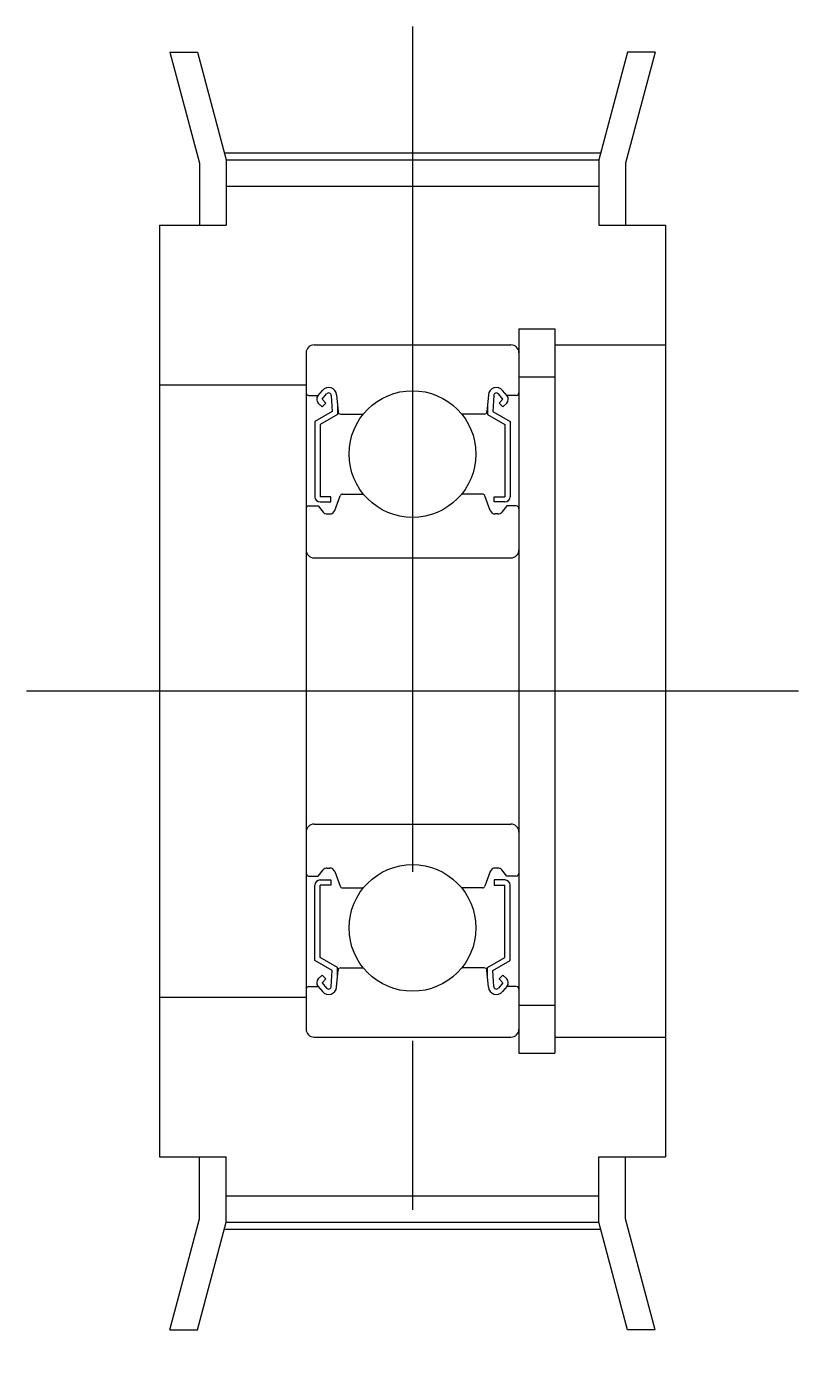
# Model space of a CAD drawing. Extents: x 10 to 154, y 10 to 113.
# Drawn here: x 125.23 to 154.23, y 62.69 to 112.61 of the extents above; entities outside this region: 2.
import ezdxf

# ---------------------------------------------------------------- set-up
doc = ezdxf.new("R2010")
doc.units = 0
doc.linetypes.add('CENTER', pattern=[50.8, 31.75, -6.35, 6.35, -6.35])
doc.layers.get('0').update_dxf_attribs({"linetype": 'CONTINUOUS'})
doc.layers.add('CENTER', color=1, linetype='CENTER')
doc.styles.get("Standard").update_dxf_attribs({"font": 'txt', "bigfont": 'BIGFONT'})

msp = doc.modelspace()

# ---------------------------------------------------------------- linework, layer by layer
at = {"color": 7, "linetype": 'CONTINUOUS'}
for p, q in [((130.608, 111.65), (131.726, 107.478)), ((130.608, 111.65), (131.643, 111.65)), ((131.643, 111.65), (132.726, 107.61)), ((147.808, 111.65), (146.726, 107.61)), ((148.843, 111.65), (147.726, 107.478)), ((148.843, 111.65), (147.808, 111.65)), ((131.726, 107.478), (131.726, 105.15)), ((132.726, 107.61), (146.726, 107.61)), ((132.726, 107.61), (132.726, 105.15)), ((146.726, 107.61), (146.726, 105.15)), ((147.726, 107.478), (147.726, 105.15)), ((132.726, 106.61), (146.726, 106.61)), ((130.226, 105.15), (130.226, 70.15)), ((130.226, 105.15), (132.726, 105.15)), ((146.726, 105.15), (149.226, 105.15)), ((149.226, 105.15), (149.226, 70.15)), ((143.726, 101.25), (145.076, 101.25)), ((143.726, 101.25), (143.726, 74.05)), ((145.076, 101.25), (145.076, 74.05)), ((135.726, 100.35), (135.726, 74.95)), ((136.026, 100.65), (143.426, 100.65)), ((143.726, 100.35), (143.726, 74.95)), ((145.076, 100.65), (149.226, 100.65)), ((143.726, 99.45), (145.076, 99.45)), ((130.226, 99.15), (135.726, 99.15)), ((136.174, 98.736), (136.345, 98.94)), ((143.277, 98.736), (143.106, 98.94)), ((135.826, 98.75), (136.186, 98.75)), ((136.328, 98.325), (136.186, 98.466)), ((136.328, 98.608), (136.498, 98.81)), ((136.469, 98.467), (136.328, 98.608)), ((136.328, 98.325), (136.469, 98.467)), ((136.674, 98.751), (136.707, 98.151)), ((136.874, 98.774), (136.928, 98.141)), ((136.907, 98.396), (136.907, 98.035)), ((142.577, 98.774), (142.523, 98.141)), ((142.545, 98.396), (142.545, 98.035)), ((142.777, 98.751), (142.745, 98.151)), ((143.124, 98.608), (142.953, 98.81)), ((142.983, 98.467), (143.124, 98.608)), ((143.124, 98.325), (142.983, 98.467)), ((143.124, 98.325), (143.265, 98.466)), ((143.626, 98.75), (143.266, 98.75)), ((136.707, 98.151), (136.057, 97.775)), ((136.907, 98.035), (136.257, 97.66)), ((137.028, 98.05), (137.876, 98.05)), ((142.423, 98.05), (141.575, 98.05)), ((142.545, 98.035), (143.195, 97.66)), ((142.745, 98.151), (143.395, 97.775)), ((136.057, 97.775), (136.057, 94.95)), ((136.257, 97.66), (136.257, 94.95)), ((143.195, 97.66), (143.195, 94.95)), ((143.395, 97.775), (143.395, 94.95)), ((136.657, 94.95), (136.257, 94.95)), ((136.657, 94.75), (136.657, 94.95)), ((136.804, 94.431), (137.006, 94.984)), ((137.1, 95.05), (137.876, 95.05)), ((142.351, 95.05), (141.575, 95.05)), ((142.647, 94.431), (142.445, 94.984)), ((142.795, 94.95), (143.195, 94.95)), ((142.795, 94.75), (142.795, 94.95)), ((135.826, 94.6), (136.176, 94.6)), ((136.176, 94.6), (136.367, 94.371)), ((136.257, 94.75), (136.657, 94.75)), ((143.195, 94.75), (142.795, 94.75)), ((143.276, 94.6), (143.084, 94.371)), ((143.626, 94.6), (143.276, 94.6)), ((145.076, 94.45), (145.076, 94.45)), ((136.52, 94.3), (136.616, 94.3)), ((142.931, 94.3), (142.835, 94.3)), ((136.026, 92.65), (143.426, 92.65)), ((145.076, 87.65), (145.076, 87.65)), ((136.026, 82.65), (143.426, 82.65)), ((136.176, 80.7), (136.367, 80.928)), ((136.52, 81), (136.616, 81)), ((142.931, 81), (142.835, 81)), ((143.276, 80.7), (143.084, 80.928)), ((135.826, 80.7), (136.176, 80.7)), ((136.257, 80.55), (136.657, 80.55)), ((136.657, 80.55), (136.657, 80.35)), ((136.804, 80.868), (137.006, 80.316)), ((142.647, 80.868), (142.445, 80.316)), ((143.195, 80.55), (142.795, 80.55)), ((142.795, 80.55), (142.795, 80.35)), ((143.626, 80.7), (143.276, 80.7)), ((136.057, 77.525), (136.057, 80.35)), ((136.657, 80.35), (136.257, 80.35)), ((136.257, 77.64), (136.257, 80.35)), ((137.1, 80.25), (137.876, 80.25)), ((142.351, 80.25), (141.575, 80.25)), ((142.795, 80.35), (143.195, 80.35)), ((143.195, 77.64), (143.195, 80.35)), ((143.395, 77.525), (143.395, 80.35)), ((136.707, 77.149), (136.057, 77.525)), ((136.907, 77.265), (136.257, 77.64)), ((142.545, 77.265), (143.195, 77.64)), ((142.745, 77.149), (143.395, 77.525)), ((136.328, 76.975), (136.186, 76.833)), ((136.328, 76.975), (136.469, 76.833)), ((136.674, 76.548), (136.707, 77.149)), ((136.874, 76.526), (136.928, 77.158)), ((136.907, 76.904), (136.907, 77.265)), ((137.028, 77.25), (137.876, 77.25)), ((142.423, 77.25), (141.575, 77.25)), ((142.577, 76.526), (142.523, 77.158)), ((142.545, 76.904), (142.545, 77.265)), ((142.777, 76.548), (142.745, 77.149)), ((143.124, 76.975), (142.983, 76.833)), ((143.124, 76.975), (143.265, 76.833)), ((135.826, 76.55), (136.186, 76.55)), ((136.174, 76.564), (136.345, 76.359)), ((136.469, 76.833), (136.328, 76.692)), ((136.328, 76.692), (136.498, 76.49)), ((143.124, 76.692), (142.953, 76.49)), ((142.983, 76.833), (143.124, 76.692)), ((143.277, 76.564), (143.106, 76.359)), ((143.626, 76.55), (143.266, 76.55)), ((130.226, 76.15), (135.726, 76.15)), ((143.726, 75.85), (145.076, 75.85)), ((136.026, 74.65), (143.426, 74.65)), ((145.076, 74.65), (149.226, 74.65)), ((143.726, 74.05), (145.076, 74.05)), ((130.226, 70.15), (132.726, 70.15)), ((131.726, 67.821), (131.726, 70.15)), ((132.726, 67.69), (132.726, 70.15)), ((146.726, 70.15), (149.226, 70.15)), ((146.726, 67.69), (146.726, 70.15)), ((147.726, 67.821), (147.726, 70.15)), ((132.726, 68.69), (146.726, 68.69)), ((130.608, 63.65), (131.726, 67.821)), ((131.643, 63.65), (132.726, 67.69)), ((132.726, 67.69), (146.726, 67.69)), ((147.808, 63.65), (146.726, 67.69)), ((148.843, 63.65), (147.726, 67.821)), ((130.608, 63.65), (131.643, 63.65)), ((148.843, 63.65), (147.808, 63.65))]:
    msp.add_line(p, q, dxfattribs=at)
for centre in [(139.726, 96.55), (139.726, 78.75)]:
    msp.add_circle(centre, 2.381, dxfattribs=at)
for centre, radius, start, end in [((136.026, 100.35), 0.3, 90, 180), ((143.426, 100.35), 0.3, 0, 90), ((135.826, 98.85), 0.1, 180, 270), ((136.575, 98.748), 0.3, 4.9354, 140.137), ((136.574, 98.746), 0.1, 3.1017, 139.9503), ((142.876, 98.748), 0.3, 39.863, 175.0646), ((142.877, 98.746), 0.1, 40.0497, 176.8983), ((143.626, 98.85), 0.1, 270, 0), ((136.327, 98.608), 0.2, 140.137, 225.002), ((143.124, 98.608), 0.2, 314.998, 39.863), ((137.028, 98.15), 0.1, 184.9354, 270), ((142.423, 98.15), 0.1, 270, 355.0646), ((136.257, 94.95), 0.2, 180, 270), ((137.1, 94.95), 0.1, 90, 159.9916), ((142.351, 94.95), 0.1, 20.0084, 90), ((143.195, 94.95), 0.2, 270, 0), ((135.826, 94.5), 0.1, 90, 180.8103), ((136.52, 94.5), 0.2, 219.9762, 270), ((136.616, 94.5), 0.2, 270, 339.9916), ((142.835, 94.5), 0.2, 200.0084, 270), ((142.931, 94.5), 0.2, 270, 320.0238), ((143.626, 94.5), 0.1, 359.1897, 90), ((136.026, 92.95), 0.3, 180, 270), ((143.426, 92.95), 0.3, 270, 0), ((136.026, 82.35), 0.3, 90, 180), ((143.426, 82.35), 0.3, 0, 90), ((136.52, 80.8), 0.2, 90, 140.0238), ((136.616, 80.8), 0.2, 20.0084, 90), ((142.835, 80.8), 0.2, 90, 159.9916), ((142.931, 80.8), 0.2, 39.9762, 90), ((135.826, 80.8), 0.1, 179.1897, 270), ((136.257, 80.35), 0.2, 90, 180), ((143.195, 80.35), 0.2, 0, 90), ((143.626, 80.8), 0.1, 270, 0.8103), ((137.1, 80.35), 0.1, 200.0084, 270), ((142.351, 80.35), 0.1, 270, 339.9916), ((137.028, 77.15), 0.1, 90, 175.0646), ((142.423, 77.15), 0.1, 4.9354, 90), ((135.826, 76.45), 0.1, 90, 180), ((136.327, 76.692), 0.2, 134.998, 219.863), ((136.575, 76.552), 0.3, 219.863, 355.0646), ((136.574, 76.554), 0.1, 220.0497, 356.8983), ((142.876, 76.552), 0.3, 184.9354, 320.137), ((142.877, 76.554), 0.1, 183.1017, 319.9503), ((143.124, 76.692), 0.2, 320.137, 45.002), ((143.626, 76.45), 0.1, 0, 90), ((136.026, 74.95), 0.3, 180, 270), ((143.426, 74.95), 0.3, 270, 0)]:
    msp.add_arc(centre, radius, start, end, dxfattribs=at)
at = {"layer": 'CENTER', "color": 1, "linetype": 'CENTER'}
for p, q in [((139.726, 112.61), (139.726, 62.69)), ((132.657, 107.865), (146.794, 107.865)), ((125.226, 87.65), (154.226, 87.65)), ((132.657, 67.435), (146.794, 67.435))]:
    msp.add_line(p, q, dxfattribs=at)

# ---------------------------------------------------------------- texts
at = {"color": 7, "linetype": 'CONTINUOUS'}
for s, p in [('AATF25 XL050', (10, 25)), ('AATF25XL050', (10, 10))]:
    msp.add_text(s, height=4, dxfattribs=at).set_placement(p)

doc.saveas('drawing.dxf')
